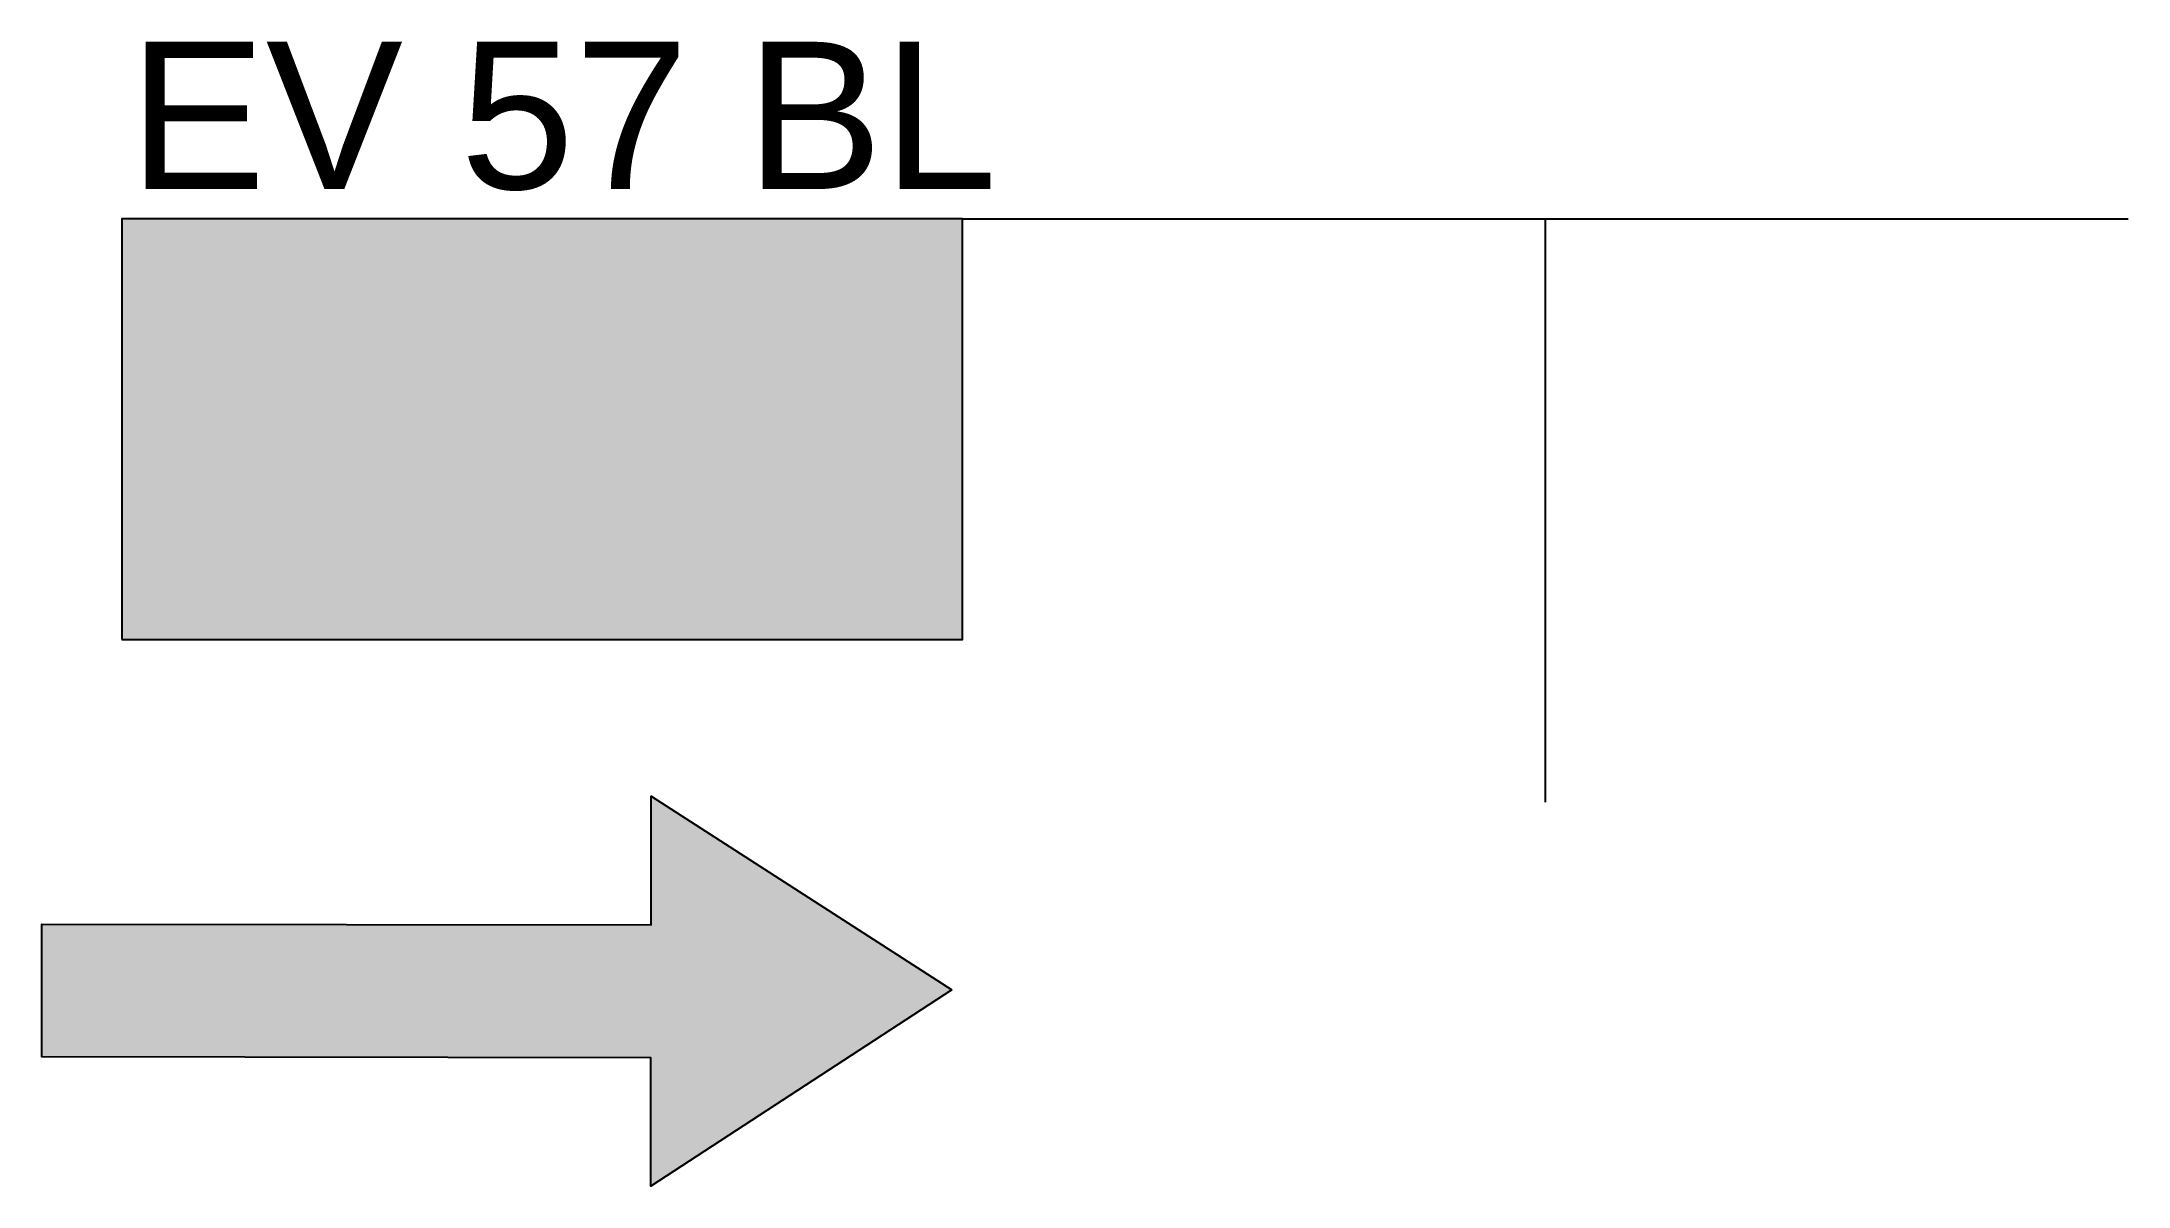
# Model space of a CAD drawing. Extents: x 2289 to 3083, y 176 to 611.
import ezdxf

# ---------------------------------------------------------------- set-up
doc = ezdxf.new("R2010")
doc.units = 0
for name, color, linetype in [('Certificado AENOR', 7, 'Continuous'), ('Forma', 7, 'Continuous'), ('Pictograma', 51, 'Continuous'), ('Referencia Implaser', 7, 'Continuous'), ('UNE 23032 Evacuación', 104, 'Continuous')]:
    doc.layers.add(name, color=color, linetype=linetype)

msp = doc.modelspace()

# ---------------------------------------------------------------- hatches: boundary and pattern name
at = {"layer": 'Certificado AENOR'}
h = msp.add_hatch(color=7, dxfattribs=at)
h.set_gradient(color1=(255, 255, 255), one_color=1, tint=1)
edge = h.paths.add_edge_path()
edge.add_spline(control_points=[(2527.91, 521.04), (2527.91, 514.01), (2527.91, 506.98), (2527.91, 506.98), (2527.91, 506.98), (2527.91, 506.98), (2522.01, 515.49), (2516.11, 524.01)], knot_values=[0.25, 0.25, 0.25, 0.25, 0.285714, 0.285714, 0.285714, 0.285714, 0.321429, 0.321429, 0.321429, 0.321429], degree=3, periodic=0)
edge.add_spline(control_points=[(2516.11, 524.01), (2510.21, 532.52), (2504.31, 541.03), (2504.31, 541.03), (2504.31, 541.03), (2504.31, 541.03), (2501.93, 541.03), (2499.56, 541.03)], knot_values=[0.178571, 0.178571, 0.178571, 0.178571, 0.214286, 0.214286, 0.214286, 0.214286, 0.25, 0.25, 0.25, 0.25], degree=3, periodic=0)
edge.add_spline(control_points=[(2499.56, 541.03), (2497.19, 541.03), (2494.81, 541.03), (2494.81, 541.03), (2494.81, 541.03), (2494.81, 541.03), (2494.81, 531), (2494.81, 520.97)], knot_values=[0.107143, 0.107143, 0.107143, 0.107143, 0.142857, 0.142857, 0.142857, 0.142857, 0.178571, 0.178571, 0.178571, 0.178571], degree=3, periodic=0)
edge.add_spline(control_points=[(2494.81, 520.97), (2494.81, 510.94), (2494.81, 500.91), (2494.81, 500.91), (2494.81, 500.91), (2494.81, 500.91), (2499.38, 500.91), (2503.96, 500.91)], knot_values=[0.035714, 0.035714, 0.035714, 0.035714, 0.071429, 0.071429, 0.071429, 0.071429, 0.107143, 0.107143, 0.107143, 0.107143], degree=3, periodic=0)
edge.add_spline(control_points=[(2503.96, 500.91), (2508.53, 500.91), (2513.1, 500.91), (2513.1, 500.91), (2513.1, 500.91), (2514.36, 502.18), (2515.62, 503.44)], knot_values=[0.964286, 0.964286, 0.964286, 0.964286, 1, 1, 1, 1.035714, 1.035714, 1.035714, 1.035714], degree=3, periodic=0)
edge.add_spline(control_points=[(2515.62, 503.44), (2516.88, 504.71), (2518.14, 505.98), (2518.14, 505.98), (2518.14, 505.98), (2518.14, 505.98), (2513.71, 505.98), (2509.28, 505.98)], knot_values=[0.892857, 0.892857, 0.892857, 0.892857, 0.928571, 0.928571, 0.928571, 0.928571, 0.964286, 0.964286, 0.964286, 0.964286], degree=3, periodic=0)
edge.add_spline(control_points=[(2509.28, 505.98), (2504.84, 505.98), (2500.41, 505.98), (2500.41, 505.98), (2500.41, 505.98), (2500.41, 505.98), (2500.41, 513.15), (2500.41, 520.32)], knot_values=[0.821429, 0.821429, 0.821429, 0.821429, 0.857143, 0.857143, 0.857143, 0.857143, 0.892857, 0.892857, 0.892857, 0.892857], degree=3, periodic=0)
edge.add_spline(control_points=[(2500.41, 520.32), (2500.41, 527.49), (2500.41, 534.66), (2500.41, 534.66), (2500.41, 534.66), (2500.41, 534.66), (2506.43, 526.37), (2512.44, 518.07)], knot_values=[0.75, 0.75, 0.75, 0.75, 0.785714, 0.785714, 0.785714, 0.785714, 0.821429, 0.821429, 0.821429, 0.821429], degree=3, periodic=0)
edge.add_spline(control_points=[(2512.44, 518.07), (2518.46, 509.77), (2524.47, 501.48), (2524.47, 501.48), (2524.47, 501.48), (2524.47, 501.48), (2526.77, 501.48), (2529.07, 501.48)], knot_values=[0.678571, 0.678571, 0.678571, 0.678571, 0.714286, 0.714286, 0.714286, 0.714286, 0.75, 0.75, 0.75, 0.75], degree=3, periodic=0)
edge.add_spline(control_points=[(2529.07, 501.48), (2531.37, 501.48), (2533.67, 501.48), (2533.67, 501.48), (2533.67, 501.48), (2533.67, 501.48), (2533.67, 511.33), (2533.67, 521.19)], knot_values=[0.607143, 0.607143, 0.607143, 0.607143, 0.642857, 0.642857, 0.642857, 0.642857, 0.678571, 0.678571, 0.678571, 0.678571], degree=3, periodic=0)
edge.add_spline(control_points=[(2533.67, 521.19), (2533.67, 531.04), (2533.67, 540.9), (2533.67, 540.9), (2533.67, 540.9), (2533.67, 540.9), (2528.96, 540.9), (2524.24, 540.9)], knot_values=[0.535714, 0.535714, 0.535714, 0.535714, 0.571429, 0.571429, 0.571429, 0.571429, 0.607143, 0.607143, 0.607143, 0.607143], degree=3, periodic=0)
edge.add_spline(control_points=[(2524.24, 540.9), (2519.52, 540.9), (2514.81, 540.9), (2514.81, 540.9), (2514.81, 540.9), (2514.81, 540.9), (2513.63, 539.45), (2512.44, 538)], knot_values=[0.464286, 0.464286, 0.464286, 0.464286, 0.5, 0.5, 0.5, 0.5, 0.535714, 0.535714, 0.535714, 0.535714], degree=3, periodic=0)
edge.add_spline(control_points=[(2512.44, 538), (2511.26, 536.55), (2510.07, 535.1), (2510.07, 535.1), (2510.07, 535.1), (2510.07, 535.1), (2514.53, 535.1), (2518.99, 535.1)], knot_values=[0.392857, 0.392857, 0.392857, 0.392857, 0.428571, 0.428571, 0.428571, 0.428571, 0.464286, 0.464286, 0.464286, 0.464286], degree=3, periodic=0)
edge.add_spline(control_points=[(2518.99, 535.1), (2523.45, 535.1), (2527.91, 535.1), (2527.91, 535.1), (2527.91, 535.1), (2527.91, 535.1), (2527.91, 528.07), (2527.91, 521.04)], knot_values=[0.321429, 0.321429, 0.321429, 0.321429, 0.357143, 0.357143, 0.357143, 0.357143, 0.392857, 0.392857, 0.392857, 0.392857], degree=3, periodic=0)
at = {"layer": 'Forma'}
h = msp.add_hatch(color=104, dxfattribs=at)
h.set_gradient(color1=(0, 153, 38), color2=(0, 153, 38), one_color=1, tint=0.3)
edge = h.paths.add_edge_path()
edge.add_spline(control_points=[(2319.15, 384.09), (2319.15, 384.09), (2319.15, 544.09), (2319.15, 544.09), (2319.15, 544.09), (2319.15, 544.09), (2639.15, 544.09), (2639.15, 544.09), (2639.15, 544.09), (2639.15, 544.09), (2639.15, 384.09), (2639.15, 384.09), (2639.15, 384.09), (2639.15, 384.09), (2319.15, 384.09), (2319.15, 384.09)], knot_values=[0, 0, 0, 0, 0.25, 0.25, 0.25, 0.25, 0.5, 0.5, 0.5, 0.5, 0.75, 0.75, 0.75, 0.75, 1, 1, 1, 1], degree=3, periodic=0)
at = {"layer": 'Pictograma'}
h = msp.add_hatch(color=51, dxfattribs=at)
h.set_gradient(color1=(255, 255, 127), color2=(255, 255, 102), one_color=1, tint=0.7)
edge = h.paths.add_edge_path()
edge.add_spline(control_points=[(2430.18, 525.64), (2430.18, 525.64), (2354.35, 525.5), (2354.35, 525.5), (2354.35, 525.5), (2354.35, 525.5), (2354.18, 401.02), (2354.18, 401.02), (2354.18, 401.02), (2363.15, 401.02), (2430.23, 401.12), (2430.23, 401.12), (2430.23, 401.12), (2430.23, 451.26), (2430.18, 503.27), (2430.18, 525.64)], knot_values=[0, 0, 0, 0, 0.25, 0.25, 0.25, 0.25, 0.5, 0.5, 0.5, 0.5, 0.75, 0.75, 0.75, 0.75, 1, 1, 1, 1], degree=3, periodic=0)
h = msp.add_hatch(color=51, dxfattribs=at)
h.set_gradient(color1=(255, 255, 127), color2=(255, 255, 102), one_color=1, tint=0.7)
edge = h.paths.add_edge_path()
edge.add_spline(control_points=[(2551.28, 518.69), (2558.07, 518.69), (2563.6, 513.21), (2563.6, 506.49), (2563.6, 506.49), (2563.6, 499.77), (2558.07, 494.28), (2551.28, 494.28), (2551.28, 494.28), (2544.49, 494.28), (2538.95, 499.77), (2538.95, 506.49), (2538.95, 506.49), (2538.95, 513.21), (2544.49, 518.69), (2551.28, 518.69)], knot_values=[0, 0, 0, 0, 0.25, 0.25, 0.25, 0.25, 0.5, 0.5, 0.5, 0.5, 0.75, 0.75, 0.75, 0.75, 1, 1, 1, 1], degree=3, periodic=0)
h = msp.add_hatch(color=51, dxfattribs=at)
h.set_gradient(color1=(255, 255, 127), color2=(255, 255, 102), one_color=1, tint=0.7)
edge = h.paths.add_edge_path()
edge.add_spline(control_points=[(2477.43, 423.28), (2477.43, 423.28), (2459.05, 451.9), (2459.05, 451.9), (2459.05, 451.9), (2459.05, 451.9), (2471.29, 451.9), (2471.29, 451.9), (2471.29, 451.9), (2471.29, 451.9), (2471.29, 509.86), (2471.29, 509.86), (2471.29, 509.86), (2471.29, 509.86), (2483.92, 509.86), (2483.92, 509.86), (2483.92, 509.86), (2483.92, 509.86), (2483.92, 451.9), (2483.92, 451.9), (2483.92, 451.9), (2483.92, 451.9), (2496.14, 451.9), (2496.14, 451.9), (2496.14, 451.9), (2496.14, 451.9), (2477.43, 423.28), (2477.43, 423.28)], knot_values=[0, 0, 0, 0, 0.142857, 0.142857, 0.142857, 0.142857, 0.285714, 0.285714, 0.285714, 0.285714, 0.428571, 0.428571, 0.428571, 0.428571, 0.571429, 0.571429, 0.571429, 0.571429, 0.714286, 0.714286, 0.714286, 0.714286, 0.857143, 0.857143, 0.857143, 0.857143, 1, 1, 1, 1], degree=3, periodic=0)
h = msp.add_hatch(color=51, dxfattribs=at)
h.set_gradient(color1=(255, 255, 127), color2=(255, 255, 102), one_color=1, tint=0.7)
edge = h.paths.add_edge_path()
edge.add_spline(control_points=[(2530.95, 460.98), (2530.95, 460.98), (2530.95, 472.81), (2530.95, 472.81), (2530.95, 472.81), (2530.95, 472.81), (2551.51, 472.81), (2551.51, 472.81), (2551.51, 472.81), (2551.51, 472.81), (2551.51, 490.93), (2551.51, 490.93), (2551.51, 490.93), (2559.28, 491.39), (2566.77, 495.81), (2566.27, 504.59), (2566.27, 504.59), (2566.27, 504.59), (2595.82, 505.23), (2595.82, 505.23), (2595.82, 505.23), (2595.82, 505.23), (2613.8, 486.8), (2613.8, 486.8), (2613.8, 486.8), (2613.8, 486.8), (2605.13, 479.49), (2605.13, 479.49), (2605.13, 479.49), (2605.13, 479.49), (2591.32, 494.42), (2591.32, 494.42), (2591.32, 494.42), (2591.32, 494.42), (2579.44, 493.47), (2579.44, 493.47), (2579.44, 493.47), (2579.44, 493.47), (2605.6, 465.5), (2605.6, 465.5), (2605.6, 465.5), (2605.6, 465.5), (2605.6, 437.54), (2605.6, 437.54), (2605.6, 437.54), (2605.6, 437.54), (2626.64, 437.54), (2626.64, 437.54), (2626.64, 437.54), (2626.64, 437.54), (2626.64, 425.46), (2626.64, 425.46), (2626.64, 425.46), (2626.64, 425.46), (2593.21, 425.46), (2593.21, 425.46), (2593.21, 425.46), (2593.21, 425.46), (2593.21, 449.93), (2593.21, 449.93), (2593.21, 449.93), (2593.21, 449.93), (2570.45, 430.55), (2570.45, 430.55), (2570.45, 430.55), (2570.45, 430.55), (2570.45, 407.97), (2570.45, 407.97), (2570.45, 407.97), (2570.45, 407.97), (2558.24, 407.97), (2558.24, 407.97), (2558.24, 407.97), (2558.24, 407.97), (2558.24, 438.17), (2558.24, 438.17), (2558.24, 438.17), (2558.24, 438.17), (2580.43, 458.15), (2580.43, 458.15), (2580.43, 458.15), (2580.43, 458.15), (2562.74, 475.36), (2562.74, 475.36), (2562.74, 475.36), (2562.74, 475.36), (2562.74, 461.04), (2562.74, 461.04), (2562.74, 461.04), (2562.74, 461.04), (2530.95, 460.98), (2530.95, 460.98)], knot_values=[0, 0, 0, 0, 0.043478, 0.043478, 0.043478, 0.043478, 0.086957, 0.086957, 0.086957, 0.086957, 0.130435, 0.130435, 0.130435, 0.130435, 0.173913, 0.173913, 0.173913, 0.173913, 0.217391, 0.217391, 0.217391, 0.217391, 0.26087, 0.26087, 0.26087, 0.26087, 0.304348, 0.304348, 0.304348, 0.304348, 0.347826, 0.347826, 0.347826, 0.347826, 0.391304, 0.391304, 0.391304, 0.391304, 0.434783, 0.434783, 0.434783, 0.434783, 0.478261, 0.478261, 0.478261, 0.478261, 0.521739, 0.521739, 0.521739, 0.521739, 0.565217, 0.565217, 0.565217, 0.565217, 0.608696, 0.608696, 0.608696, 0.608696, 0.652174, 0.652174, 0.652174, 0.652174, 0.695652, 0.695652, 0.695652, 0.695652, 0.73913, 0.73913, 0.73913, 0.73913, 0.782609, 0.782609, 0.782609, 0.782609, 0.826087, 0.826087, 0.826087, 0.826087, 0.869565, 0.869565, 0.869565, 0.869565, 0.913043, 0.913043, 0.913043, 0.913043, 0.956522, 0.956522, 0.956522, 0.956522, 1, 1, 1, 1], degree=3, periodic=0)
at = {"layer": 'UNE 23032 Evacuación'}
h = msp.add_hatch(color=104, dxfattribs=at)
h.set_gradient(color1=(0, 153, 38), color2=(0, 153, 38), one_color=1, tint=0.3)
edge = h.paths.add_edge_path()
edge.add_spline(control_points=[(2635.01, 250.84), (2635.01, 250.84), (2520.67, 324.51), (2520.67, 324.51), (2520.67, 324.51), (2520.67, 324.51), (2520.6, 275.56), (2520.6, 275.56), (2520.6, 275.56), (2520.6, 275.56), (2288.76, 275.89), (2288.76, 275.89), (2288.76, 275.89), (2288.76, 275.89), (2288.69, 225.38), (2288.69, 225.38), (2288.69, 225.38), (2288.69, 225.38), (2520.53, 225.04), (2520.53, 225.04), (2520.53, 225.04), (2520.53, 225.04), (2520.46, 176.15), (2520.46, 176.15), (2520.46, 176.15), (2520.46, 176.15), (2635.01, 250.84), (2635.01, 250.84)], knot_values=[0, 0, 0, 0, 0.142857, 0.142857, 0.142857, 0.142857, 0.285714, 0.285714, 0.285714, 0.285714, 0.428571, 0.428571, 0.428571, 0.428571, 0.571429, 0.571429, 0.571429, 0.571429, 0.714286, 0.714286, 0.714286, 0.714286, 0.857143, 0.857143, 0.857143, 0.857143, 1, 1, 1, 1], degree=3, periodic=0)

# ---------------------------------------------------------------- linework, layer by layer
at = {"layer": 'Forma'}
for p, q in [((2639.15, 544.09), (3082.78, 544.09)), ((2860.97, 322.27), (2860.97, 544.09))]:
    msp.add_line(p, q, dxfattribs=at)
at = {"layer": 'Forma', "color": 104}
msp.add_open_spline([(2319.15, 384.09), (2319.15, 384.09), (2319.15, 544.09), (2319.15, 544.09), (2319.15, 544.09), (2319.15, 544.09), (2639.15, 544.09), (2639.15, 544.09), (2639.15, 544.09), (2639.15, 544.09), (2639.15, 384.09), (2639.15, 384.09), (2639.15, 384.09), (2639.15, 384.09), (2319.15, 384.09), (2319.15, 384.09)], degree=3, knots=[0, 0, 0, 0, 0.25, 0.25, 0.25, 0.25, 0.5, 0.5, 0.5, 0.5, 0.75, 0.75, 0.75, 0.75, 1, 1, 1, 1], dxfattribs=at)
at = {"layer": 'UNE 23032 Evacuación'}
msp.add_open_spline([(2635.01, 250.84), (2635.01, 250.84), (2520.67, 324.51), (2520.67, 324.51), (2520.67, 324.51), (2520.67, 324.51), (2520.6, 275.56), (2520.6, 275.56), (2520.6, 275.56), (2520.6, 275.56), (2288.76, 275.89), (2288.76, 275.89), (2288.76, 275.89), (2288.76, 275.89), (2288.69, 225.38), (2288.69, 225.38), (2288.69, 225.38), (2288.69, 225.38), (2520.53, 225.04), (2520.53, 225.04), (2520.53, 225.04), (2520.53, 225.04), (2520.46, 176.15), (2520.46, 176.15), (2520.46, 176.15), (2520.46, 176.15), (2635.01, 250.84), (2635.01, 250.84)], degree=3, knots=[0, 0, 0, 0, 0.142857, 0.142857, 0.142857, 0.142857, 0.285714, 0.285714, 0.285714, 0.285714, 0.428571, 0.428571, 0.428571, 0.428571, 0.571429, 0.571429, 0.571429, 0.571429, 0.714286, 0.714286, 0.714286, 0.714286, 0.857143, 0.857143, 0.857143, 0.857143, 1, 1, 1, 1], dxfattribs=at)

# ---------------------------------------------------------------- texts
at = {"layer": 'Referencia Implaser', "insert": (2321.81, 611.47), "char_height": 56, "width": 323.9576, "attachment_point": 1}
msp.add_mtext('{\\fArial|b0|i0|c0|p34;EV 57 BL}', dxfattribs=at)

doc.saveas('drawing.dxf')
